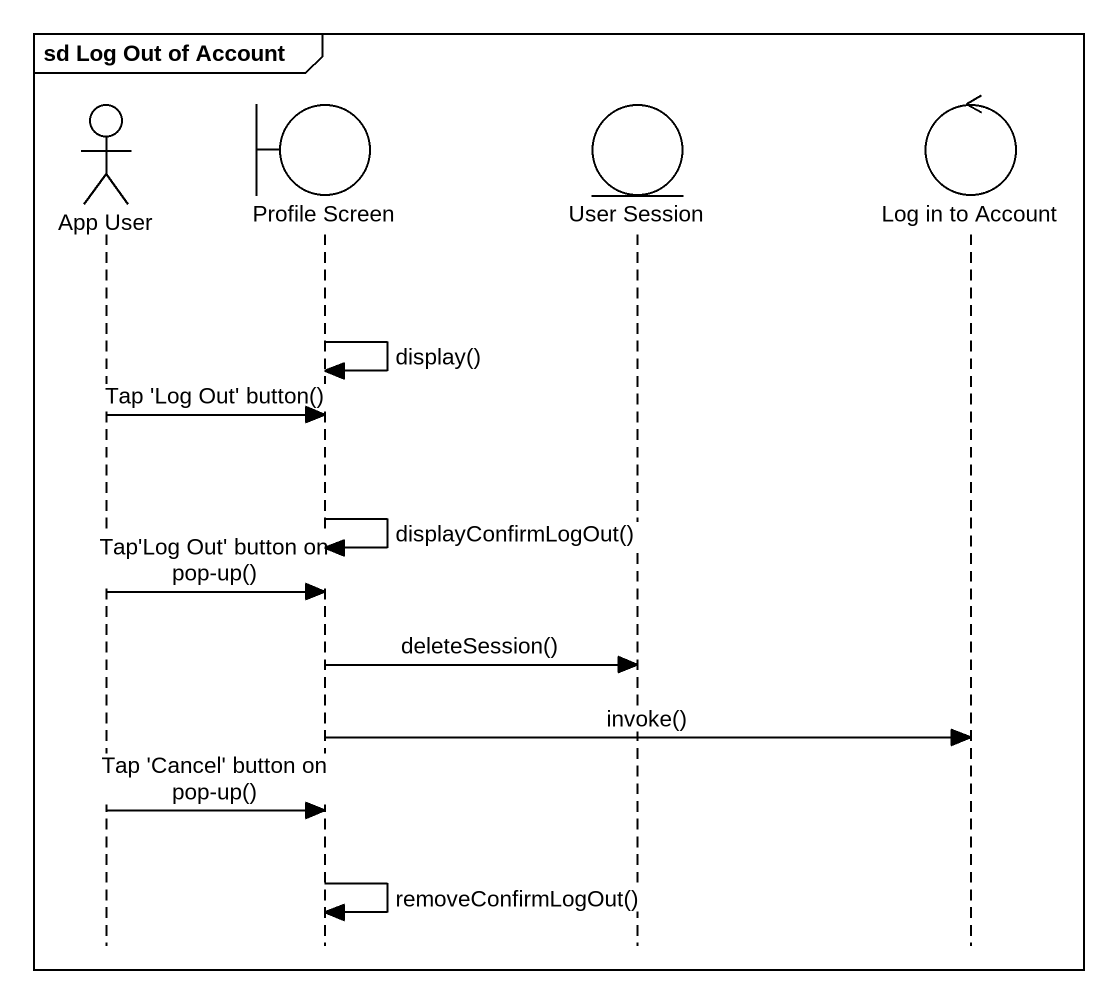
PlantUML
@startuml
mainframe sd Log Out of Account
hide footbox
actor "App User" as App_User
boundary "Profile Screen" as Profile_Screen
entity "User Session" as User_Session
control "Log in to Account" as Log_in_to_Account

Profile_Screen -> Profile_Screen : display()
App_User -> Profile_Screen : Tap 'Log Out' button()
Profile_Screen -> Profile_Screen : displayConfirmLogOut()
App_User -> Profile_Screen : Tap'Log Out' button on pop-up()
Profile_Screen -> User_Session : deleteSession()
Profile_Screen -> Log_in_to_Account : invoke()
App_User -> Profile_Screen : Tap 'Cancel' button on pop-up()
Profile_Screen -> Profile_Screen : removeConfirmLogOut()
@enduml
